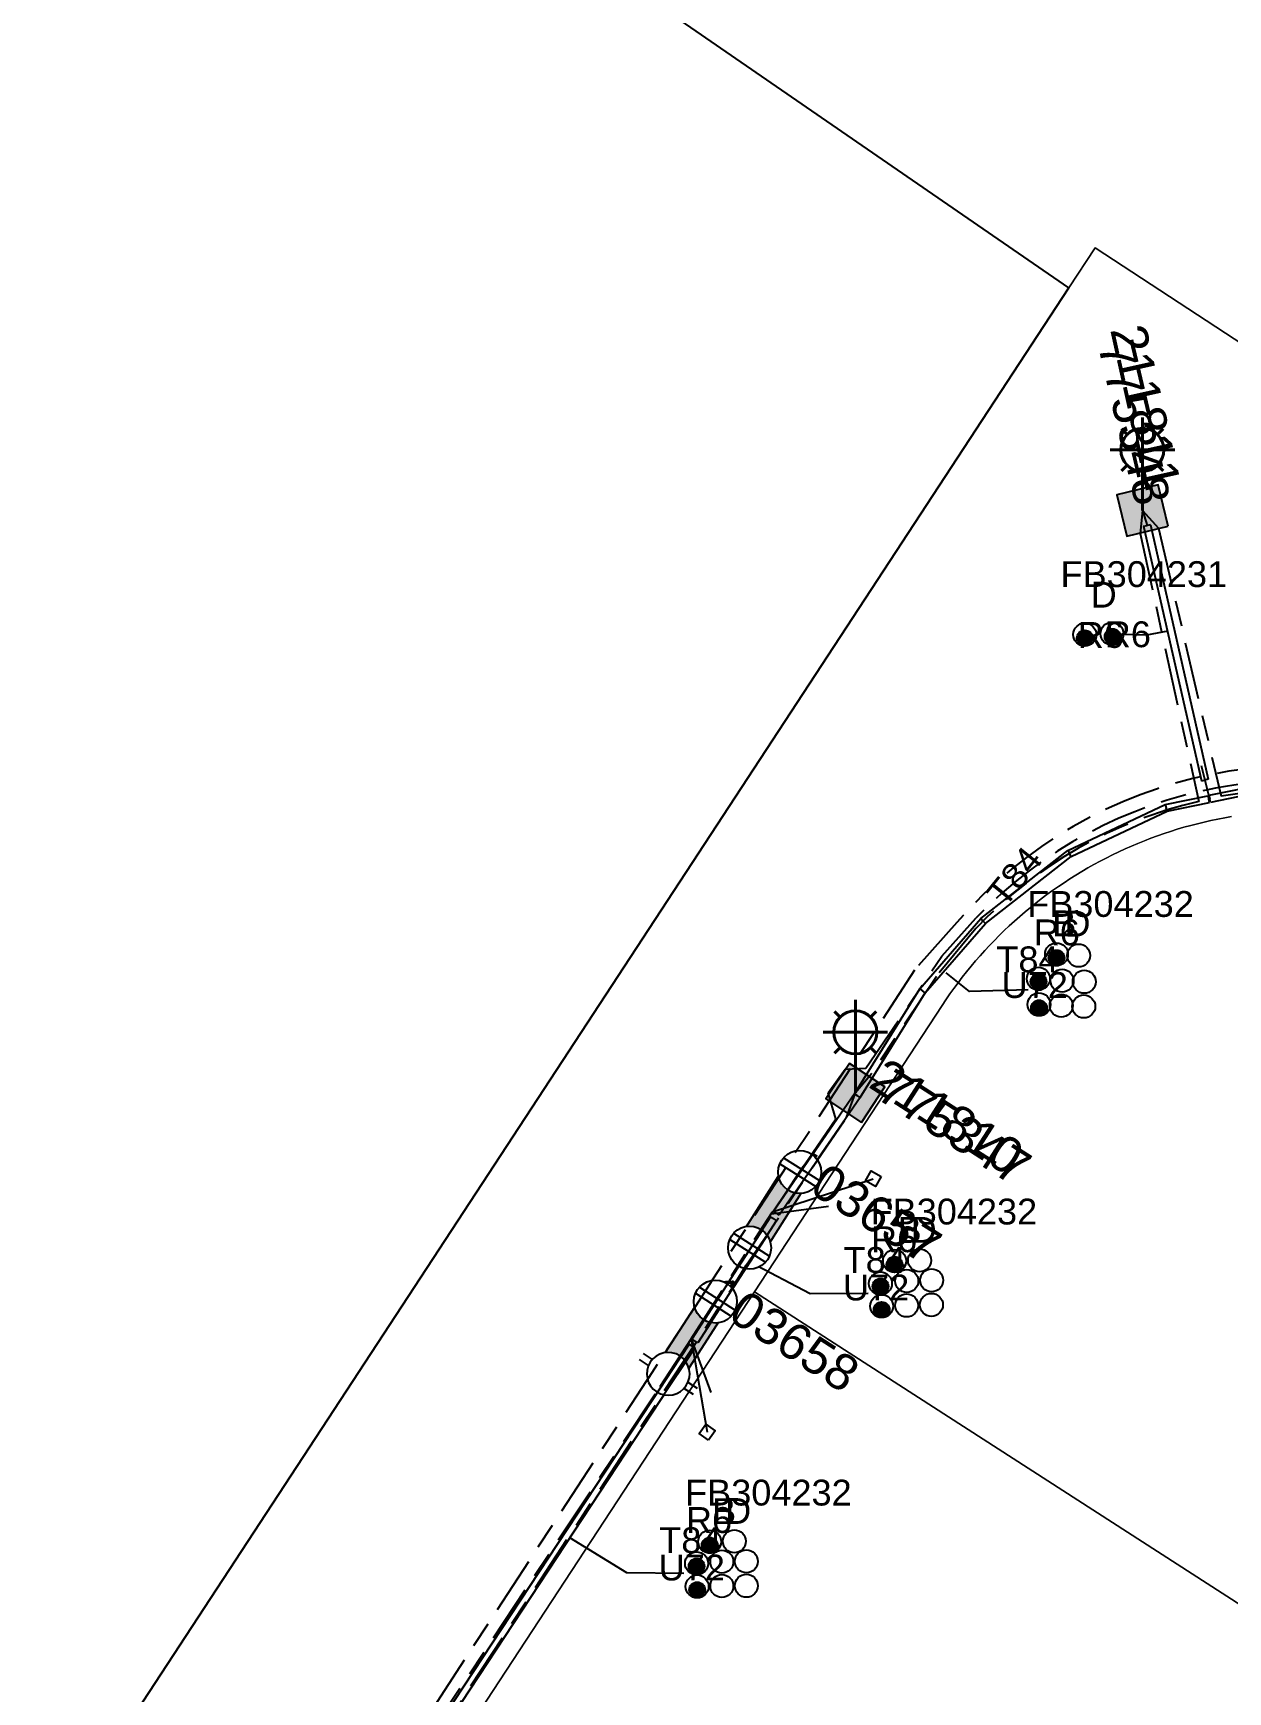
# Model space of a CAD drawing. Header units: metres. Extents: x 0 to 294317, y 0 to 6233398.
# Drawn here: x 293446.3 to 293529.5, y 6231893 to 6232008.5 of the extents above; entities that cross this region are included whole.
import ezdxf
from ezdxf.enums import TextEntityAlignment as Align

# ---------------------------------------------------------------- set-up
doc = ezdxf.new("R2010")
doc.units = ezdxf.units.M
doc.linetypes.add('Cable Exist UG', pattern=[8.2, 4, -1.2, 1.8, -1.2])
doc.layers.get('0').update_dxf_attribs({"color": 6})
for name, color, linetype in [('_User Miscellaneous1', 7, 'Continuous'), ('_User Miscellaneous2', 7, 'Continuous'), ('Duct_SP_EXT', 7, 'Continuous'), ('Equip_LV_EXT', 7, 'Continuous'), ('Equip_SP_SL_EXT', 7, 'Continuous'), ('Mains_HV_EXT', 7, 'Continuous'), ('Mains_LV_EXT', 7, 'Continuous'), ('Mains_SL_EXT', 7, 'Continuous'), ('Services_SP_EXT', 7, 'Continuous'), ('SupportsUG_SP_LV_EXT', 7, 'Continuous'), ('SupportsUG_SP_LV_SL_EXT', 7, 'Continuous'), ('Trench_SP_EXT', 7, 'Continuous')]:
    doc.layers.add(name, color=color, linetype=linetype)
doc.layers.add('Cadastre Land Parcels_SP_EXT', color=9, linetype='Continuous', lineweight=5)
doc.layers.add('Cadastre Roads_SP_EXT', color=9, linetype='Continuous', lineweight=5)
doc.styles.add('COLUMN_LABEL', font='arial.ttf')
doc.styles.add('iecARIAL', font='arial.ttf', dxfattribs={"height": 2})
doc.styles.add('POLE_LABEL', font='arial.ttf')
doc.styles.get("Standard").update_dxf_attribs({"font": 'arial.ttf'})

# ---------------------------------------------------------------- blocks, each defined once
blk = doc.blocks.new('COLUMN_EXT')
blk.add_hatch(color=256).paths.add_polyline_path([(-1.49, 1.48), (-1.49, -1.49), (1.48, -1.49), (1.48, 1.48)])
blk.add_lwpolyline([(-1.49, -1.49), (1.48, -1.49), (1.48, 1.48), (-1.49, 1.48)], close=True)
for tag, height, style, flags, p in [('ASSET_NUM', 2.5, 'COLUMN_LABEL', 8, (2, 2)), ('STRUCTURE_PLANT_NUMBER', 0.2, 'POLE_LABEL', 9, (1.81, 0.03)), ('STREET_CODE', 0.2, 'COLUMN_LABEL', 9, (1.81, -0.2))]:
    blk.add_attdef(tag, text='', height=height, dxfattribs=dict(style=style, flags=flags)).set_placement(p, align=Align.MIDDLE_LEFT)
at = {"flags": 9}
for tag, p in [('COLUMN_TYPE', (1.81, -0.4)), ('OWNED_BY', (1.81, -0.6)), ('STATE', (1.81, -0.8)), ('USAGE', (1.81, -1)), ('LEGEND', (1.81, -1.2)), ('STREETNAME', (1.81, -1.6)), ('SUBURB', (1.81, -1.8)), ('LOCATION', (1.81, -1.4)), ('NOTES', (1.81, -2))]:
    blk.add_attdef(tag, text='', height=0.2, dxfattribs=at).set_placement(p, align=Align.MIDDLE_LEFT)
at = {"flags": 1}
blk.add_attdef('Z', (1.81, -2.35), '', height=0.2, dxfattribs=at)
blk = doc.blocks.new('PILLAR_EXT')
blk.add_hatch(color=256).paths.add_polyline_path([(-2.475, 0.99), (-2.475, -0.99), (2.475, -0.99), (2.475, 0.99)])
blk.add_lwpolyline([(-2.475, -0.99), (2.475, -0.99), (2.475, 0.99), (-2.475, 0.99)], close=True)
at = {"style": 'iecARIAL', "flags": 8}
blk.add_attdef('ASSET_NUM', (1.5, 3.5), '', height=2.5, dxfattribs=at)
for tag, p, flags in [('OWNED_BY', (0, -0.2), 9), ('STATE', (0, -0.4), 9), ('SUPPORT_TYPE', (0, -0.6), 9), ('USAGE', (0, -0.8), 9), ('LEGEND', (0, -1), 9), ('LOCATION', (0, -1.2), 9), ('STREETNAME', (0, -1.8), 9), ('SUBURB', (0, -2), 1), ('NOTES', (0, -1.4), 9), ('PARENT', (0, -1.6), 9)]:
    blk.add_attdef(tag, p, '', height=0.2, dxfattribs=dict(flags=flags))
blk = doc.blocks.new('DUCT_EXT')
blk.add_circle((0, 0.8), 0.8)
at = {"flags": 1}
blk.add_attdef('Z', (0, 0), '', height=0.2, dxfattribs=at)
at = {"flags": 9}
for tag, p in [('DUCT_CODE', (0, 0)), ('XSECT_TYPE', (0, -0.2)), ('STATE', (0, -0.6)), ('FB_REFERENCE', (0, -0.4)), ('NOTES', (0, -0.8))]:
    blk.add_attdef(tag, text='', height=0.2, dxfattribs=at).set_placement(p, align=Align.MIDDLE_LEFT)
blk = doc.blocks.new('SL_LANTERN_EXT')
at = {"lineweight": 40}
for p, q in [((0, 1.97), (0, 6.47)), ((-1.46, 5.68), (-1.06, 5.28)), ((1.46, 5.68), (1.06, 5.28)), ((-2.25, 4.22), (2.25, 4.22)), ((-1.46, 2.76), (-1.06, 3.16)), ((0, 0), (0, 2.72)), ((1.46, 2.76), (1.06, 3.16))]:
    blk.add_line(p, q, dxfattribs=at)
blk.add_circle((0, 4.22), 1.5, dxfattribs=at)
at = {"style": 'iecARIAL', "flags": 8}
blk.add_attdef('ASSET_NUM', (1.5, 1.5), '', height=2.5, dxfattribs=at)
for tag, p, height, flags in [('CONSTRUCTED_VOLTAGE', (0.98, -0.65), 0.2, 9), ('CONTROL_TYPE', (0.98, -0.85), 0.2, 9), ('LANTERN_PURPOSE', (0.98, -1.05), 0.2, 9), ('LANTERN_TYPE', (0.98, -1.25), 0.2, 9), ('LNUMBER', (2.18, -3.25), 2.5, 8), ('OPERATING_VOLTAGE', (0.98, -1.65), 0.2, 9), ('ORIENTATION', (0.98, -1.85), 0.2, 9), ('OWNED_BY', (0.98, -2.05), 0.2, 9), ('STATE', (0.98, -2.25), 0.2, 9), ('NO_PHASES', (0.98, -1.45), 0.2, 9), ('USAGE', (0.98, -2.45), 0.2, 9), ('CEXIST', (0.98, -2.65), 0.2, 9), ('CNEW', (0.98, -2.85), 0.2, 9), ('CNUMBER', (0.98, -3.05), 0.2, 9), ('CREMOVE', (0.98, -3.25), 0.2, 9), ('CREPLACE', (0.98, -3.45), 0.2, 9), ('LKINGHEIGHT', (0.98, -3.65), 0.2, 9), ('LBRACKET', (0.98, -3.85), 0.2, 9), ('LBRACKETVOCAB', (0.98, -4.05), 0.2, 9), ('LCATEGORY', (0.98, -4.25), 0.2, 9), ('LCHARGE1', (0.98, -4.45), 0.2, 9), ('LCHARGE1PERCENT', (0.98, -4.65), 0.2, 9), ('LCHARGE2', (0.98, -4.85), 0.2, 9), ('LCHARGE2PERCENT', (0.98, -5.05), 0.2, 9), ('LCHARGE3', (0.98, -5.25), 0.2, 9), ('LCHARGE3PERCENT', (0.98, -5.45), 0.2, 9), ('LEXIST', (0.98, -5.65), 0.2, 9), ('LLAMP', (0.98, -5.85), 0.2, 9), ('LLAMPVOCAB', (0.98, -6.05), 0.2, 9), ('LMAST', (0.98, -6.25), 0.2, 9), ('LMASTVOCAB', (0.98, -6.45), 0.2, 9), ('LNEW', (0.98, -6.65), 0.2, 9), ('LANTNUMBER', (0.98, -6.85), 0.2, 9), ('LOUTREACH', (0.98, -7.25), 0.2, 9), ('LOUTREACHVOCAB', (0.98, -7.45), 0.2, 9), ('LRATECODE', (0.98, -7.65), 0.2, 9), ('LREMOVE', (0.98, -7.85), 0.2, 9), ('LREPLACE', (0.98, -8.05), 0.2, 9), ('LTYPE', (0.98, -8.25), 0.2, 9), ('STREETNAME', (0.98, -9.25), 0.2, 9), ('LTYPEVOCAB', (0.98, -8.45), 0.2, 9), ('LEGEND', (0.98, -8.65), 0.2, 9), ('LOCATION', (0.98, -8.85), 0.2, 9), ('NOTES', (0.98, -9.05), 0.2, 9), ('SUBURB', (0.98, -9.45), 0.2, 1)]:
    blk.add_attdef(tag, p, '', height=height, dxfattribs=dict(flags=flags))
blk = doc.blocks.new('CCP_EXT')
at = {"flags": 9}
for tag, p in [('STATE', (0, -1.8)), ('LEGEND', (0, -1.4)), ('LIFE_SUPPORT', (0, -1.6)), ('NOTES', (0, -2))]:
    blk.add_attdef(tag, text='', height=0.2, dxfattribs=at).set_placement(p, align=Align.MIDDLE_LEFT)
blk.add_wipeout([(0, 0.57), (0.57, 0), (0, -0.57), (-0.57, 0)])
blk.add_lwpolyline([(-0.57, 0), (0, 0.57), (0.57, 0), (0, -0.57), (-0.57, 0)])
at = {"flags": 1}
blk.add_attdef('Z', (0, 0), '', height=0.2, dxfattribs=at)
at = {"flags": 9}
for tag, p in [('CCP_TYPE', (0, 0)), ('CONSTRUCTED_VOLTAGE', (0, -0.2)), ('OPERATING_VOLTAGE', (0, -0.6)), ('ORIENTATION', (0, -0.8)), ('OWNED_BY', (0, -1)), ('NO_PHASES', (0, -0.4)), ('USAGE', (0, -1.2))]:
    blk.add_attdef(tag, text='', height=0.2, dxfattribs=at).set_placement(p, align=Align.MIDDLE_LEFT)
blk = doc.blocks.new('LV_UG_LINKS_CLOSED_EXT')
blk.add_wipeout([(-1.06, 1.06), (-1.18, 0.92), (-1.29, 0.76), (-1.37, 0.59), (-1.43, 0.42), (-1.48, 0.23), (-1.49, 0.05), (-1.49, -0.14), (-1.46, -0.33), (-1.41, -0.51), (-1.33, -0.68), (-1.24, -0.84), (-1.12, -0.99), (-0.99, -1.12), (-0.84, -1.24), (-0.68, -1.33), (-0.51, -1.41), (-0.33, -1.46), (-0.14, -1.49), (0.05, -1.49), (0.23, -1.48), (0.42, -1.43), (0.59, -1.37), (0.76, -1.29), (0.92, -1.18), (1.06, -1.06), (1.18, -0.92), (1.29, -0.76), (1.37, -0.59), (1.43, -0.42), (1.48, -0.23), (1.49, -0.05), (1.49, 0.14), (1.46, 0.33), (1.41, 0.51), (1.33, 0.68), (1.24, 0.84), (1.12, 0.99), (0.99, 1.12), (0.84, 1.24), (0.68, 1.33), (0.51, 1.41), (0.33, 1.46), (0.14, 1.49), (-0.05, 1.49), (-0.23, 1.48), (-0.42, 1.43), (-0.59, 1.37), (-0.76, 1.29), (-0.92, 1.18)])
for p, q in [((-0.25, -1.48), (-0.25, 1.48)), ((0.25, -1.48), (0.25, 1.48))]:
    blk.add_line(p, q)
blk.add_circle((0, 0), 1.5)
at = {"flags": 9}
for tag, p in [('ACTUAL_STATUS', (0, 0)), ('CONSTRUCTED_VOLTAGE', (0, -0.2)), ('OPERATING_VOLTAGE', (0, -0.6)), ('ORIENTATION', (0, -0.8)), ('STATE', (0, -1)), ('SWITCH_TYPE', (0, -1.2)), ('NO_PHASES', (0, -0.4)), ('USAGE', (0, -1.4)), ('NOTES', (0, -1.6))]:
    blk.add_attdef(tag, text='', height=0.2, dxfattribs=at).set_placement(p, align=Align.MIDDLE_LEFT)
at = {"flags": 1}
blk.add_attdef('Z', (0, 0), '', height=0.2, dxfattribs=at)
blk = doc.blocks.new('LV_UG_LINKS_OPEN_EXT')
for p, q in [((-0.25, 1.47), (-0.25, 2.22)), ((0.25, 1.47), (0.25, 2.22)), ((-0.25, -1.47), (-0.25, -2.22)), ((0.25, -1.47), (0.25, -2.22))]:
    blk.add_line(p, q)
at = {"flags": 9}
for tag, p in [('ACTUAL_STATUS', (0, 0)), ('CONSTRUCTED_VOLTAGE', (0, -0.2)), ('OPERATING_VOLTAGE', (0, -0.6)), ('ORIENTATION', (0, -0.8)), ('STATE', (0, -1)), ('SWITCH_TYPE', (0, -1.2)), ('NO_PHASES', (0, -0.4)), ('USAGE', (0, -1.4)), ('NOTES', (0, -1.6))]:
    blk.add_attdef(tag, text='', height=0.2, dxfattribs=at).set_placement(p, align=Align.MIDDLE_LEFT)
at = {"flags": 1}
blk.add_attdef('Z', (0, 0), '', height=0.2, dxfattribs=at)
blk.add_wipeout([(-0.25, 1.47), (-0.43, 1.43), (-0.61, 1.36), (-0.77, 1.28), (-0.93, 1.17), (-1.07, 1.05), (-1.19, 0.9), (-1.29, 0.75), (-1.38, 0.58), (-1.44, 0.4), (-1.48, 0.22), (-1.49, 0.03), (-1.49, -0.16), (-1.45, -0.34), (-1.4, -0.52), (-1.32, -0.69), (-1.23, -0.85), (-1.11, -1), (-0.98, -1.13), (-0.83, -1.24), (-0.66, -1.34), (-0.49, -1.41), (-0.31, -1.46), (-0.13, -1.49), (0.06, -1.49), (0.25, -1.47), (0.43, -1.43), (0.61, -1.36), (0.77, -1.28), (0.93, -1.17), (1.07, -1.05), (1.19, -0.9), (1.29, -0.75), (1.38, -0.58), (1.44, -0.4), (1.48, -0.22), (1.49, -0.03), (1.49, 0.16), (1.45, 0.34), (1.4, 0.52), (1.32, 0.69), (1.23, 0.85), (1.11, 1), (0.98, 1.13), (0.83, 1.24), (0.66, 1.34), (0.49, 1.41), (0.31, 1.46), (0.13, 1.49), (-0.06, 1.49)])
blk.add_lwpolyline([(0, -1.49, 1), (0, 1.49, 1)], format="xyb", close=True)
blk = doc.blocks.new('CABLE_LARGE_EXT')
h = blk.add_hatch(color=256)
edge = h.paths.add_edge_path()
edge.add_arc((0, 0.55), 0.55, 0, 360)
blk.add_circle((0, 0.55), 0.55)
at = {"flags": 1}
blk.add_attdef('Z', (0, 0), '', height=0.2, dxfattribs=at)
at = {"flags": 9}
for tag, p in [('COND_CODE', (0, 0)), ('STATE', (0, -0.4)), ('XSECT_SIZE', (0, -0.6)), ('FB_REFERENCE', (0, -0.2)), ('NOTES', (0, -0.8))]:
    blk.add_attdef(tag, text='', height=0.2, dxfattribs=at).set_placement(p, align=Align.MIDDLE_LEFT)

msp = doc.modelspace()

# ---------------------------------------------------------------- linework, layer by layer
at = {"layer": '_User Miscellaneous1', "linetype": 'Continuous'}
msp.add_lwpolyline([(293528.45, 6231754.87), (293460.8, 6231799.04), (293432.37, 6231859.46), (293518.41, 6231990.8), (293450.67, 6232037.48)], dxfattribs=at)
at = {"layer": 'Cadastre Land Parcels_SP_EXT', "linetype": 'Continuous'}
for points in [[(293613.36, 6232016.19), (293469.58, 6232110.31), (293450.67, 6232037.48), (293518.41, 6231990.8), (293520.24, 6231993.6), (293575.16, 6231957.61), (293613.36, 6232016.19)], [(293548.46, 6231887.36), (293496.5, 6231920.85), (293472.38, 6231884.04), (293512.24, 6231858.34), (293524.43, 6231850.49), (293548.46, 6231887.36)]]:
    msp.add_lwpolyline(points, close=True, dxfattribs=at)
msp.add_lwpolyline([(293529.74, 6231953.97), (293529.26, 6231953.88), (293528.78, 6231953.79), (293528.3, 6231953.69), (293527.83, 6231953.59), (293527.36, 6231953.47), (293526.89, 6231953.35), (293526.42, 6231953.22), (293525.95, 6231953.08), (293525.49, 6231952.94), (293525.03, 6231952.78), (293524.57, 6231952.62), (293524.11, 6231952.46), (293523.66, 6231952.28), (293523.21, 6231952.1), (293522.76, 6231951.91), (293522.32, 6231951.72), (293521.87, 6231951.51), (293521.44, 6231951.3), (293521, 6231951.08), (293520.57, 6231950.86), (293520.14, 6231950.63), (293519.72, 6231950.39), (293519.3, 6231950.14), (293518.89, 6231949.89), (293518.47, 6231949.63), (293518.07, 6231949.36), (293517.67, 6231949.09), (293517.27, 6231948.81), (293516.87, 6231948.53), (293516.48, 6231948.24), (293516.1, 6231947.94), (293515.72, 6231947.64), (293515.35, 6231947.33), (293514.98, 6231947.01), (293514.61, 6231946.69), (293514.25, 6231946.36), (293513.9, 6231946.03), (293513.55, 6231945.69), (293513.21, 6231945.34), (293512.87, 6231944.99), (293512.54, 6231944.64), (293512.22, 6231944.27), (293511.9, 6231943.91), (293511.59, 6231943.54), (293511.28, 6231943.16), (293510.98, 6231942.78), (293510.68, 6231942.39), (293510.39, 6231942), (293510.11, 6231941.61), (293509.84, 6231941.21), (293509.57, 6231940.8), (293496.5, 6231920.85), (293548.46, 6231887.36)], dxfattribs=at)
at = {"layer": 'Duct_SP_EXT'}
for p, q in [((293523.61, 6231974.19), (293523.85, 6231974.24)), ((293523.61, 6231974.19), (293527.63, 6231956.46)), ((293524.08, 6231974.3), (293523.85, 6231974.24)), ((293524.08, 6231974.3), (293528.1, 6231956.57)), ((293527.63, 6231956.46), (293527.86, 6231956.51)), ((293528.1, 6231956.57), (293527.86, 6231956.51)), ((293532.32, 6231956.29), (293528.16, 6231955.43)), ((293532.36, 6231955.81), (293528.26, 6231954.96)), ((293518.32, 6231951.6), (293525.1, 6231954.8)), ((293525.1, 6231954.8), (293528.09, 6231955.42)), ((293525.1, 6231954.8), (293525.18, 6231954.57)), ((293525.25, 6231954.34), (293525.18, 6231954.57)), ((293525.25, 6231954.34), (293528.19, 6231954.95)), ((293528.09, 6231955.42), (293528.14, 6231955.18)), ((293528.19, 6231954.95), (293528.14, 6231955.18)), ((293528.16, 6231955.43), (293528.21, 6231955.19)), ((293528.26, 6231954.96), (293528.21, 6231955.19)), ((293518.57, 6231951.19), (293525.25, 6231954.34)), ((293512.27, 6231946.86), (293518.32, 6231951.6)), ((293512.6, 6231946.51), (293518.57, 6231951.19)), ((293518.32, 6231951.6), (293518.44, 6231951.39)), ((293518.57, 6231951.19), (293518.44, 6231951.39)), ((293508.01, 6231941.97), (293512.27, 6231946.86)), ((293508.4, 6231941.69), (293512.6, 6231946.51)), ((293512.27, 6231946.86), (293512.43, 6231946.69)), ((293512.6, 6231946.51), (293512.43, 6231946.69)), ((293503.46, 6231934.65), (293508.01, 6231941.97)), ((293508.01, 6231941.97), (293508.21, 6231941.83)), ((293508.4, 6231941.69), (293508.21, 6231941.83)), ((293503.86, 6231934.4), (293508.4, 6231941.69)), ((293503.46, 6231934.66), (293503.66, 6231934.53)), ((293503.46, 6231934.65), (293503.66, 6231934.53)), ((293503.86, 6231934.39), (293503.66, 6231934.53)), ((293503.86, 6231934.4), (293503.66, 6231934.53))]:
    msp.add_line(p, q, dxfattribs=at)
for points in [[(293522.26, 6231966.67), (293523.82, 6231966.62), (293525.32, 6231966.92)], [(293515.56, 6231941.89), (293511.47, 6231941.78), (293509.85, 6231943.09)], [(293504.42, 6231920.75), (293500.39, 6231920.71), (293496.22, 6231922.9)], [(293491.58, 6231901.23), (293487.62, 6231901.29), (293483.64, 6231903.73)]]:
    msp.add_lwpolyline(points, dxfattribs=at)
at = {"layer": 'Mains_SL_EXT', "linetype": 'Cable Exist UG'}
for points in [[(293523.52, 6231975.3), (293523.36, 6231973.68), (293527.45, 6231955.02), (293527.45, 6231955.02, 0.146757), (293511.91, 6231946.17), (293511.91, 6231946.17), (293509.17, 6231942.83), (293504.67, 6231936.08), (293503.53, 6231934.72)], [(293523.52, 6231975.3), (293524.65, 6231974.07), (293529, 6231955.38), (293529, 6231955.38, -0.140436), (293547.17, 6231953.29), (293547.17, 6231953.29), (293563.52, 6231942.99), (293565.28, 6231942.38)]]:
    msp.add_lwpolyline(points, format="xyb", dxfattribs=at)
at = {"layer": 'Trench_SP_EXT', "linetype": 'Cable Exist UG'}
for points in [[(293523.52, 6231975.3), (293523.85, 6231974.24)], [(293528.21, 6231955.19), (293527.64, 6231957.51)], [(293497.7, 6231926.3), (293502.68, 6231926.96)], [(293492.09, 6231917.59), (293493.69, 6231913.24)]]:
    msp.add_lwpolyline(points, dxfattribs=at)

# ---------------------------------------------------------------- block references
at = {"layer": 'Duct_SP_EXT'}
for name, p in [('DUCT_EXT', (293519.51, 6231965.85)), ('DUCT_EXT', (293521.4, 6231965.91)), ('CABLE_LARGE_EXT', (293519.51, 6231965.85)), ('CABLE_LARGE_EXT', (293521.45, 6231965.95)), ('DUCT_EXT', (293517.54, 6231943.57)), ('CABLE_LARGE_EXT', (293517.54, 6231943.57)), ('DUCT_EXT', (293519.08, 6231943.49)), ('DUCT_EXT', (293516.28, 6231941.87)), ('CABLE_LARGE_EXT', (293516.29, 6231941.92)), ('DUCT_EXT', (293517.93, 6231941.74)), ('DUCT_EXT', (293519.47, 6231941.66)), ('DUCT_EXT', (293516.32, 6231940.08)), ('CABLE_LARGE_EXT', (293516.32, 6231940.08)), ('DUCT_EXT', (293517.87, 6231940)), ('DUCT_EXT', (293519.44, 6231939.94)), ('DUCT_EXT', (293506.26, 6231922.21)), ('CABLE_LARGE_EXT', (293506.26, 6231922.21)), ('DUCT_EXT', (293508, 6231922.25)), ('DUCT_EXT', (293505.28, 6231920.64)), ('DUCT_EXT', (293507.11, 6231920.81)), ('DUCT_EXT', (293508.84, 6231920.86)), ('CABLE_LARGE_EXT', (293505.28, 6231920.69)), ('DUCT_EXT', (293505.36, 6231919.06)), ('CABLE_LARGE_EXT', (293505.36, 6231919.06)), ('DUCT_EXT', (293507.1, 6231919.11)), ('DUCT_EXT', (293508.83, 6231919.15)), ('DUCT_EXT', (293493.38, 6231902.65)), ('CABLE_LARGE_EXT', (293493.38, 6231902.65)), ('DUCT_EXT', (293495.1, 6231902.68)), ('DUCT_EXT', (293492.47, 6231901.14)), ('DUCT_EXT', (293494.23, 6231901.26)), ('DUCT_EXT', (293495.94, 6231901.28)), ('CABLE_LARGE_EXT', (293492.47, 6231901.18)), ('DUCT_EXT', (293492.51, 6231899.53)), ('CABLE_LARGE_EXT', (293492.51, 6231899.53)), ('DUCT_EXT', (293494.23, 6231899.56)), ('DUCT_EXT', (293495.94, 6231899.58))]:
    msp.add_blockref(name, p, dxfattribs=at)
at = {"layer": 'Equip_SP_SL_EXT'}
ref = msp.add_blockref('SL_LANTERN_EXT', (293523.52, 6231975.3), dxfattribs=at)
ref.add_attrib('ASSET_NUM', '211811', dxfattribs={"layer": '0', "height": 2.5, "rotation": 282.5288, "style": 'iecARIAL'}).set_placement((293525.02, 6231976.8), align=Align.MIDDLE_RIGHT)
ref = msp.add_blockref('SL_LANTERN_EXT', (293503.53, 6231934.72), dxfattribs=at)
ref.add_attrib('ASSET_NUM', '211810', dxfattribs={"layer": '0', "height": 2.5, "rotation": 327.2606, "style": 'iecARIAL'}).set_placement((293505.03, 6231936.22), align=Align.MIDDLE_LEFT)
at = {"layer": 'SupportsUG_SP_LV_EXT'}
ref = msp.add_blockref('PILLAR_EXT', (293497.75, 6231926.43), dxfattribs=dict(at, rotation=237.620837700414))
ref.add_attrib('ASSET_NUM', '103657', dxfattribs={"layer": '0', "height": 2.5, "rotation": 327.6208, "style": 'iecARIAL'}).set_placement((293499.25, 6231929.93), align=Align.MIDDLE_LEFT)
ref = msp.add_blockref('PILLAR_EXT', (293492.09, 6231917.59), dxfattribs=dict(at, rotation=237.2130368777425))
ref.add_attrib('ASSET_NUM', '103658', dxfattribs={"layer": '0', "height": 2.5, "rotation": 327.213, "style": 'iecARIAL'}).set_placement((293493.59, 6231921.09), align=Align.MIDDLE_LEFT)
at = {"layer": 'SupportsUG_SP_LV_SL_EXT'}
ref = msp.add_blockref('COLUMN_EXT', (293523.52, 6231975.3), dxfattribs=dict(at, rotation=103.4486151264302))
ref.add_attrib('ASSET_NUM', '775348', dxfattribs={"layer": '0', "height": 2.5, "rotation": 283.2769, "style": 'COLUMN_LABEL'}).set_placement((293525.52, 6231976.05), align=Align.TOP_RIGHT)
ref = msp.add_blockref('COLUMN_EXT', (293503.53, 6231934.72), dxfattribs=dict(at, rotation=56.54539725117851))
ref.add_attrib('ASSET_NUM', '775347', dxfattribs={"layer": '0', "height": 2.5, "rotation": 327.2606, "style": 'COLUMN_LABEL'}).set_placement((293505.53, 6231935.47), align=Align.MIDDLE_LEFT)

# ---------------------------------------------------------------- texts
at = {"layer": '_User Miscellaneous2'}
for s, p in [('FB304231', (293517.82, 6231969.96)), ('D', (293519.92, 6231968.53)), ('R6', (293519.02, 6231965.72)), ('R6', (293520.9, 6231965.77)), ('FB304232', (293515.5, 6231946.98)), ('R6', (293515.95, 6231945)), ('B', (293517.24, 6231945.63)), ('D', (293518.09, 6231945.61)), ('T84', (293513.35, 6231943.12)), ('U72', (293513.72, 6231941.33)), ('FB304232', (293504.59, 6231925.55)), ('B', (293506.47, 6231924.27)), ('D', (293507.38, 6231924.28)), ('R6', (293504.62, 6231923.62)), ('T84', (293502.71, 6231922.18)), ('U72', (293502.67, 6231920.26)), ('FB304232', (293491.67, 6231905.97)), ('B', (293493.55, 6231904.68)), ('D', (293494.46, 6231904.69)), ('R6', (293491.73, 6231904.06)), ('T84', (293489.87, 6231902.66)), ('U72', (293489.83, 6231900.75))]:
    msp.add_text(s, height=1.8, dxfattribs=at).set_placement(p)
at = {"layer": 'Mains_LV_EXT'}
msp.add_text('T84', height=1.8, rotation=51.0949, dxfattribs=at).set_placement((293513.94, 6231947.55))

# ---------------------------------------------------------------- next in the draw order: block references
at = {"layer": 'Services_SP_EXT'}
for p, rotation in [((293504.78, 6231928.74), 195.6208377144629), ((293493.21, 6231911.08), 99.21303718401049)]:
    msp.add_blockref('CCP_EXT', p, dxfattribs=dict(at, rotation=rotation))

# ---------------------------------------------------------------- next in the draw order: linework, layer by layer
at = {"layer": 'Cadastre Roads_SP_EXT', "linetype": 'Continuous'}
for points in [[(293608.62, 6231935.69), (293575.16, 6231957.61), (293575.16, 6231957.61), (293520.24, 6231993.6), (293518.41, 6231990.8), (293432.37, 6231859.46), (293460.8, 6231799.04), (293528.45, 6231754.87)], [(293472.38, 6231884.04), (293496.5, 6231920.85), (293509.57, 6231940.8), (293509.84, 6231941.21), (293510.11, 6231941.61), (293510.39, 6231942), (293510.68, 6231942.39), (293510.98, 6231942.78), (293511.28, 6231943.16), (293511.59, 6231943.54), (293511.9, 6231943.91), (293512.22, 6231944.27), (293512.54, 6231944.64), (293512.87, 6231944.99), (293513.21, 6231945.34), (293513.55, 6231945.69), (293513.9, 6231946.03), (293514.25, 6231946.36), (293514.61, 6231946.69), (293514.98, 6231947.01), (293515.35, 6231947.33), (293515.72, 6231947.64), (293516.1, 6231947.94), (293516.48, 6231948.24), (293516.87, 6231948.53), (293517.27, 6231948.81), (293517.67, 6231949.09), (293518.07, 6231949.36), (293518.47, 6231949.63), (293518.89, 6231949.89), (293519.3, 6231950.14), (293519.72, 6231950.39), (293520.14, 6231950.63), (293520.57, 6231950.86), (293521, 6231951.08), (293521.44, 6231951.3), (293521.87, 6231951.51), (293522.32, 6231951.72), (293522.76, 6231951.91), (293523.21, 6231952.1), (293523.66, 6231952.28), (293524.11, 6231952.46), (293524.57, 6231952.62), (293525.03, 6231952.78), (293525.49, 6231952.94), (293525.95, 6231953.08), (293526.42, 6231953.22), (293526.89, 6231953.35), (293527.36, 6231953.47), (293527.83, 6231953.59), (293528.3, 6231953.69), (293528.78, 6231953.79), (293529.26, 6231953.88), (293529.74, 6231953.97)]]:
    msp.add_lwpolyline(points, dxfattribs=at)

# ---------------------------------------------------------------- next in the draw order: block references
at = {"layer": 'Equip_LV_EXT'}
for p, rotation in [((293499.65, 6231929.2), 237.620837700414), ((293493.78, 6231920.18), 237.2130368777425)]:
    msp.add_blockref('LV_UG_LINKS_CLOSED_EXT', p, dxfattribs=dict(at, rotation=rotation))

# ---------------------------------------------------------------- next in the draw order: block references
for name, p, rotation in [('LV_UG_LINKS_CLOSED_EXT', (293496.16, 6231923.93), 237.620837700414), ('LV_UG_LINKS_OPEN_EXT', (293490.5, 6231915.14), 237.2130368777425)]:
    msp.add_blockref(name, p, dxfattribs=dict(at, rotation=rotation))

# ---------------------------------------------------------------- next in the draw order: linework, layer by layer
at = {"layer": 'Duct_SP_EXT'}
for p, q in [((293503.46, 6231934.66), (293497.83, 6231926.46)), ((293503.86, 6231934.39), (293498.23, 6231926.19)), ((293497.62, 6231926.09), (293492.15, 6231917.57)), ((293498.03, 6231925.83), (293492.55, 6231917.31)), ((293497.62, 6231926.09), (293497.82, 6231925.96)), ((293498.03, 6231925.83), (293497.82, 6231925.96)), ((293497.83, 6231926.46), (293498.03, 6231926.33)), ((293498.23, 6231926.19), (293498.03, 6231926.33)), ((293492.15, 6231917.57), (293492.35, 6231917.44)), ((293491.95, 6231917.22), (293470.78, 6231885.09)), ((293492.35, 6231916.96), (293471.18, 6231884.82)), ((293491.95, 6231917.22), (293492.15, 6231917.09)), ((293492.35, 6231916.96), (293492.15, 6231917.09)), ((293492.55, 6231917.31), (293492.35, 6231917.44))]:
    msp.add_line(p, q, dxfattribs=at)
at = {"layer": 'Mains_HV_EXT', "linetype": 'Cable Exist UG'}
msp.add_lwpolyline([(293559.9, 6231947), (293548.6, 6231954.24), (293548.6, 6231954.24, 0.341147), (293510.59, 6231946.58), (293510.59, 6231946.58), (293507.65, 6231943.26), (293465, 6231877.9), (293465, 6231877.9, 0.247836), (293458.97, 6231845.38), (293458.97, 6231845.38), (293459.02, 6231845.19), (293471.43, 6231816.73), (293474.71, 6231812.31), (293478.8, 6231807.81), (293536.06, 6231770.22), (293539.02, 6231774.79), (293540.66, 6231774.17)], format="xyb", dxfattribs=at)
at = {"layer": 'Mains_LV_EXT', "linetype": 'Cable Exist UG'}
msp.add_lwpolyline([(293497.7, 6231926.3), (293499.92, 6231929.61), (293499.92, 6231929.61), (293502.18, 6231932.92), (293501.63, 6231934.72), (293502.81, 6231936.37), (293504.27, 6231936.43), (293509.56, 6231944.25), (293511.93, 6231946.9), (293511.93, 6231946.9, -0.31978), (293547.65, 6231953.6), (293547.65, 6231953.6), (293564.03, 6231943.25), (293565.3, 6231943.76), (293567.21, 6231942.6), (293567.2, 6231941.21), (293578.24, 6231934.09), (293578.13, 6231929.53), (293578.08, 6231927.62)], format="xyb", dxfattribs=at)
for points in [[(293492.09, 6231917.59), (293497.75, 6231926.43)], [(293492.09, 6231917.59), (293489.58, 6231913.73), (293489.58, 6231913.73), (293471.88, 6231887.04), (293470.25, 6231887.09), (293468.93, 6231885.09), (293469.57, 6231883.41), (293468.82, 6231882.26), (293468.82, 6231882.26), (293462.76, 6231873.01), (293462.49, 6231872.61), (293460.3, 6231868.66), (293458.7, 6231864.26), (293457.77, 6231859.6), (293457.52, 6231854.82), (293457.98, 6231850.05), (293459.11, 6231845.45), (293460.53, 6231841.88), (293471.07, 6231819.49), (293472.23, 6231817.29), (293472.9, 6231815.86), (293474.72, 6231813.59)]]:
    msp.add_lwpolyline(points, dxfattribs=at)
at = {"layer": 'Mains_SL_EXT', "linetype": 'Cable Exist UG'}
msp.add_lwpolyline([(293470.74, 6231885.26), (293472.26, 6231886.54), (293472.26, 6231886.54), (293495.35, 6231921.77), (293495.92, 6231922.71), (293495.92, 6231922.71), (293502.91, 6231933), (293503.53, 6231934.72)], dxfattribs=at)
at = {"layer": 'Services_SP_EXT'}
for points in [[(293497.75, 6231926.43), (293504.78, 6231928.74)], [(293492.09, 6231917.59), (293493.21, 6231911.08)]]:
    msp.add_lwpolyline(points, dxfattribs=at)

doc.saveas('drawing.dxf')
